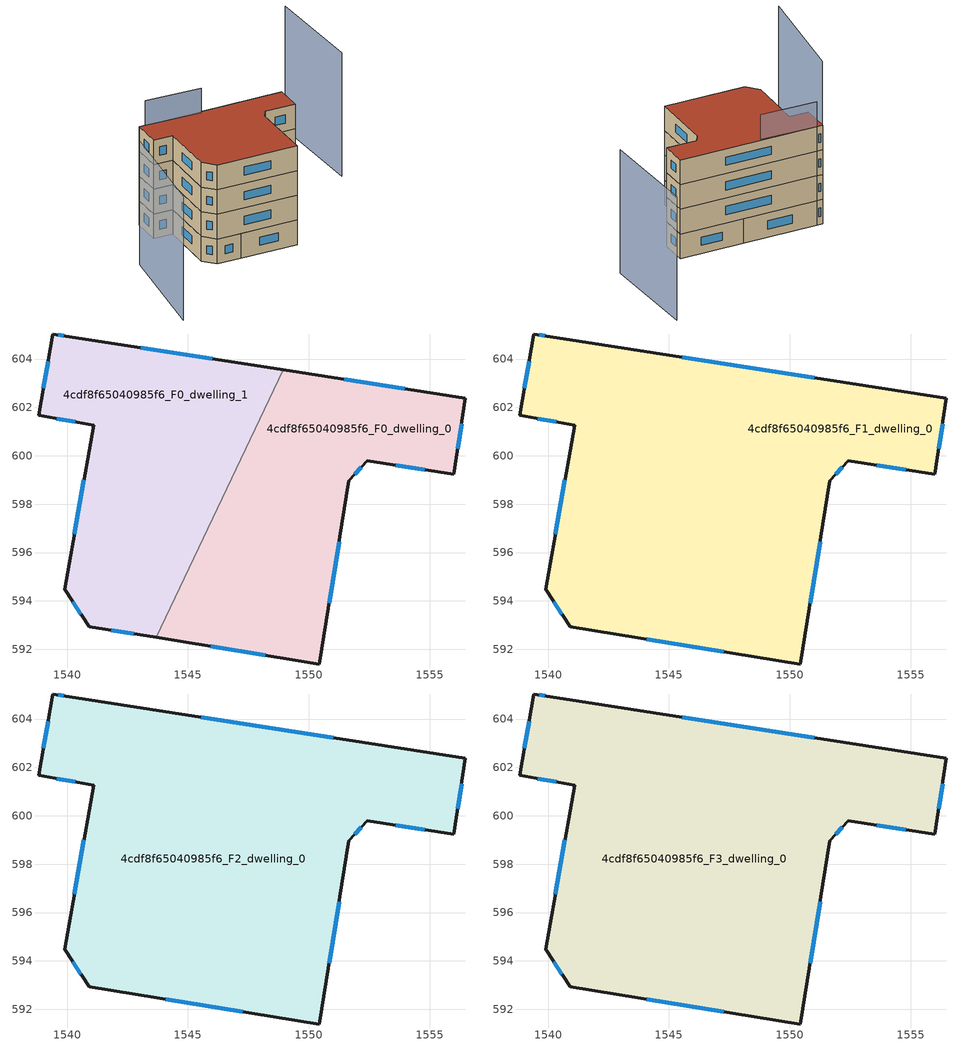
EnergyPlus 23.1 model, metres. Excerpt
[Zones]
4cdf8f65040985f6_F0_dwelling_0
 floor ground (EU_floor_Construction): 1556.48,602.38 1555.99,599.24 1552.41,599.8 1551.66,598.96 1550.44,591.39 1543.69,592.49 1548.95,603.55 z0
 wall outside (EU_wall_Construction): 1543.69,592.49 1550.44,591.39 1551.66,598.96 1552.41,599.8 1555.99,599.24 1556.48,602.38 1548.95,603.55 z0:3
 wall to 4cdf8f65040985f6_F0_dwelling_1 (EU_wall_Construction): 1548.95,603.55 1543.69,592.49 z0:3
 window (EU_Window_Construction): 1553.97,602.77 1551.46,603.16 / 1556.16,600.28 1556.32,601.33 / 1553.61,599.61 1554.8,599.42 / 1551.91,599.24 1552.16,599.52 / 1550.85,593.91 1551.26,596.43 / 1545.94,592.12 1548.19,591.75 z1:2
4cdf8f65040985f6_F0_dwelling_1
 floor ground (EU_floor_Construction): 1548.95,603.55 1543.69,592.49 1540.91,592.94 1539.9,594.49 1541.1,601.27 1538.82,601.67 1539.41,605.04 1540.1,604.93 z0
 wall outside (EU_wall_Construction): 1548.95,603.55 1540.1,604.93 1539.41,605.04 1538.82,601.67 1541.1,601.27 1539.9,594.49 1540.91,592.94 1543.69,592.49 z0:3
 window (EU_Window_Construction): 1540.7,599.01 1540.3,596.75 / 1539.58,601.53 1540.34,601.4 / 1539.22,603.91 1539.02,602.79 / 1539.87,604.96 1539.64,605 / 1546,604.01 1543.05,604.47 / 1541.84,592.79 1542.76,592.64 / 1540.24,593.97 1540.58,593.45 z1:2
4cdf8f65040985f6_F1_dwelling_0
 floor to 4cdf8f65040985f6_F0_dwelling_0 (EU_floor_Construction): 1556.48,602.38 1555.99,599.24 1552.41,599.8 1551.66,598.96 1550.44,591.39 1543.69,592.49 1548.95,603.55 z3
 floor to 4cdf8f65040985f6_F0_dwelling_1 (EU_floor_Construction): 1548.95,603.55 1543.69,592.49 1540.91,592.94 1539.9,594.49 1541.1,601.27 1538.82,601.67 1539.41,605.04 1540.1,604.93 z3
 wall outside (EU_wall_Construction): 1555.99,599.24 1556.48,602.38 1540.1,604.93 1539.41,605.04 1538.82,601.67 1541.1,601.27 1539.9,594.49 1540.91,592.94 1550.44,591.39 1551.66,598.96 1552.41,599.8 1555.99,599.24 z3:6
 window (EU_Window_Construction): 1556.16,600.28 1556.32,601.33 / 1553.61,599.61 1554.8,599.42 / 1551.91,599.24 1552.16,599.52 / 1550.85,593.91 1551.26,596.43 / 1544.09,592.42 1547.27,591.9 / 1540.24,593.97 1540.58,593.45 / 1540.7,599.01 1540.3,596.75 / 1539.58,601.53 1540.34,601.4 / 1539.22,603.91 1539.02,602.79 / 1539.87,604.96 1539.64,605 / 1551.02,603.23 1545.56,604.08 z4:5
4cdf8f65040985f6_F2_dwelling_0
 floor to 4cdf8f65040985f6_F1_dwelling_0 (EU_floor_Construction): 1556.48,602.38 1555.99,599.24 1552.41,599.8 1551.66,598.96 1550.44,591.39 1540.91,592.94 1539.9,594.49 1541.1,601.27 1538.82,601.67 1539.41,605.04 1540.1,604.93 z6
 wall outside (EU_wall_Construction): 1555.99,599.24 1556.48,602.38 1540.1,604.93 1539.41,605.04 1538.82,601.67 1541.1,601.27 1539.9,594.49 1540.91,592.94 1550.44,591.39 1551.66,598.96 1552.41,599.8 1555.99,599.24 z6:9
 window (EU_Window_Construction): 1556.16,600.28 1556.32,601.33 / 1553.61,599.61 1554.8,599.42 / 1551.91,599.24 1552.16,599.52 / 1550.85,593.91 1551.26,596.43 / 1544.09,592.42 1547.27,591.9 / 1540.24,593.97 1540.58,593.45 / 1540.7,599.01 1540.3,596.75 / 1539.58,601.53 1540.34,601.4 / 1539.22,603.91 1539.02,602.79 / 1539.87,604.96 1539.64,605 / 1551.02,603.23 1545.56,604.08 z7:8
4cdf8f65040985f6_F3_dwelling_0
 floor to 4cdf8f65040985f6_F2_dwelling_0 (EU_floor_Construction): 1556.48,602.38 1555.99,599.24 1552.41,599.8 1551.66,598.96 1550.44,591.39 1540.91,592.94 1539.9,594.49 1541.1,601.27 1538.82,601.67 1539.41,605.04 1540.1,604.93 z9
 wall outside (EU_wall_Construction): 1555.99,599.24 1556.48,602.38 1540.1,604.93 1539.41,605.04 1538.82,601.67 1541.1,601.27 1539.9,594.49 1540.91,592.94 1550.44,591.39 1551.66,598.96 1552.41,599.8 1555.99,599.24 z9:12
 window (EU_Window_Construction): 1556.16,600.28 1556.32,601.33 / 1553.61,599.61 1554.8,599.42 / 1551.91,599.24 1552.16,599.52 / 1550.85,593.91 1551.26,596.43 / 1544.09,592.42 1547.27,591.9 / 1540.24,593.97 1540.58,593.45 / 1540.7,599.01 1540.3,596.75 / 1539.58,601.53 1540.34,601.4 / 1539.22,603.91 1539.02,602.79 / 1539.87,604.96 1539.64,605 / 1551.02,603.23 1545.56,604.08 z10:11
 roof outside (EU_roof_Construction): 1550.44,591.39 1551.66,598.96 1552.41,599.8 1555.99,599.24 1556.48,602.38 1540.1,604.93 1539.41,605.04 1538.82,601.67 1541.1,601.27 1539.9,594.49 1540.91,592.94 z12
shading: 1534.09,597.75 1530.26,584.74 / 1563.63,601.18 1565.18,613.48 / 1546.68,603.67 1540.1,604.93 z0:15
[Building]
EU S2 Campaign: North Axis=0; Terrain=City; Solar Distribution=FullExterior
[Site:Location]
Bologna: Latitude=44.5; Longitude=11.25; Time Zone=1; Elevation=37
[SizingPeriod:WeatherFileDays]
AnnualSizingPeriod: Begin Month=1; Begin Day of Month=1; End Month=12; End Day of Month=31; Day of Week for Start Day=Monday; Use Weather File Daylight Saving Period=No; Use Weather File Rain and Snow Indicators=No
[MATERIAL]
EU_InternalMass_Material: Roughness=MediumRough; Thickness=0.1; Conductivity=1; Density=1800; Specific Heat=900; Thermal Absorptance=0.9; Solar Absorptance=0.7; Visible Absorptance=0.7
[MATERIAL:NOMASS] Roughness=MediumRough; Thermal Absorptance=0.9; Solar Absorptance=0.7; Visible Absorptance=0.7
Name | Thermal Resistance
EU_wall_NoMass | 0.937881
EU_roof_NoMass | 0.548572
EU_floor_NoMass | 0.71348
[WINDOWMATERIAL:SIMPLEGLAZINGSYSTEM]
EU_Window_SimpleGlazing: UFactor=4.25633; Solar Heat Gain Coefficient=0.85; Visible Transmittance=0.85
[CONSTRUCTION]
EU_wall_Construction: EU_wall_NoMass
EU_roof_Construction: EU_roof_NoMass
EU_floor_Construction: EU_floor_NoMass
EU_InternalMass_Construction: EU_InternalMass_Material
EU_Window_Construction: EU_Window_SimpleGlazing
[ZONE] Type=1; Multiplier=1; Ceiling Height=autocalculate; Floor Area=autocalculate; Part of Total Floor Area=Yes
Name | Volume
4cdf8f65040985f6_F0_dwelling_0 | 222.119
4cdf8f65040985f6_F1_dwelling_0 | 444.234
4cdf8f65040985f6_F2_dwelling_0; 4cdf8f65040985f6_F3_dwelling_0 | 444.243
4cdf8f65040985f6_F0_dwelling_1 | 222.116
[INTERNALMASS] Construction=EU_InternalMass_Construction
Name | Zone or ZoneList | Surface Area
4cdf8f65040985f6_F0_dwelling_0_EU_InternalMass | 4cdf8f65040985f6_F0_dwelling_0 | 74.0406
4cdf8f65040985f6_F0_dwelling_1_EU_InternalMass | 4cdf8f65040985f6_F0_dwelling_1 | 74.0379
4cdf8f65040985f6_F1_dwelling_0_EU_InternalMass | 4cdf8f65040985f6_F1_dwelling_0 | 148.081
4cdf8f65040985f6_F2_dwelling_0_EU_InternalMass | 4cdf8f65040985f6_F2_dwelling_0 | 148.081
4cdf8f65040985f6_F3_dwelling_0_EU_InternalMass | 4cdf8f65040985f6_F3_dwelling_0 | 148.081
[OTHEREQUIPMENT] Fuel Type=Electricity; Design Level Calculation Method=Watts/Area; Power per Zone Floor Area=1; Fraction Latent=0; Fraction Radiant=0; Fraction Lost=0; Carbon Dioxide Generation Rate=0; EndUse Subcategory=EU_Step8_InternalGains
Name | Zone or ZoneList or Space or SpaceList | Schedule
EU_Step8_InternalGain_4cdf8f65040985f6_F0_dwelling_0_f000 | 4cdf8f65040985f6_F0_dwelling_0 | EU_Step8_GainSchedule_4cdf8f65040985f6_F0_dwelling_0_f000
EU_Step8_InternalGain_4cdf8f65040985f6_F0_dwelling_1_f000 | 4cdf8f65040985f6_F0_dwelling_1 | EU_Step8_GainSchedule_4cdf8f65040985f6_F0_dwelling_1_f000
EU_Step8_InternalGain_4cdf8f65040985f6_F1_dwelling_0_f000 | 4cdf8f65040985f6_F1_dwelling_0 | EU_Step8_GainSchedule_4cdf8f65040985f6_F1_dwelling_0_f000
EU_Step8_InternalGain_4cdf8f65040985f6_F2_dwelling_0_f000 | 4cdf8f65040985f6_F2_dwelling_0 | EU_Step8_GainSchedule_4cdf8f65040985f6_F2_dwelling_0_f000
EU_Step8_InternalGain_4cdf8f65040985f6_F3_dwelling_0_f000 | 4cdf8f65040985f6_F3_dwelling_0 | EU_Step8_GainSchedule_4cdf8f65040985f6_F3_dwelling_0_f000
[ZONEVENTILATION:DESIGNFLOWRATE] Schedule=EU_AlwaysOn; Design Flow Rate Calculation Method=AirChanges/Hour; Air Changes per Hour=0.687892; Ventilation Type=Natural; Fan Pressure Rise=0; Fan Total Efficiency=1; Constant Term Coefficient=1; Temperature Term Coefficient=0; Velocity Term Coefficient=0; Velocity Squared Term Coefficient=0; Minimum Indoor Temperature=-100; Maximum Indoor Temperature=100; Delta Temperature=-100; Minimum Outdoor Temperature=-100; Maximum Outdoor Temperature=100; Maximum Wind Speed=40
Name | Zone or ZoneList or Space or SpaceList
EU_ConstantAir_4cdf8f65040985f6_F0_dwelling_0 | 4cdf8f65040985f6_F0_dwelling_0
EU_ConstantAir_4cdf8f65040985f6_F0_dwelling_1 | 4cdf8f65040985f6_F0_dwelling_1
EU_ConstantAir_4cdf8f65040985f6_F1_dwelling_0 | 4cdf8f65040985f6_F1_dwelling_0
EU_ConstantAir_4cdf8f65040985f6_F2_dwelling_0 | 4cdf8f65040985f6_F2_dwelling_0
EU_ConstantAir_4cdf8f65040985f6_F3_dwelling_0 | 4cdf8f65040985f6_F3_dwelling_0
[HVACTEMPLATE:THERMOSTAT] Constant Heating Setpoint=20; Constant Cooling Setpoint=50
EU_HeatOnly_4cdf8f65040985f6_F0_dwelling_0; EU_HeatOnly_4cdf8f65040985f6_F0_dwelling_1; EU_HeatOnly_4cdf8f65040985f6_F1_dwelling_0; EU_HeatOnly_4cdf8f65040985f6_F2_dwelling_0; EU_HeatOnly_4cdf8f65040985f6_F3_dwelling_0
[HVACTEMPLATE:ZONE:IDEALLOADSAIRSYSTEM] System Availability Schedule=EU_AlwaysOn; Maximum Heating Supply Air Temperature=50; Minimum Cooling Supply Air Temperature=13; Maximum Heating Supply Air Humidity Ratio=0.0156; Minimum Cooling Supply Air Humidity Ratio=0.0077; Heating Limit=NoLimit; Cooling Limit=NoLimit; Heating Availability Schedule=EU_AlwaysOn; Cooling Availability Schedule=EU_CoolingOff; Dehumidification Control Type=ConstantSensibleHeatRatio; Cooling Sensible Heat Ratio=0.7; Dehumidification Setpoint=60; Humidification Control Type=None; Humidification Setpoint=30; Outdoor Air Method=None; Outdoor Air Flow Rate per Person=0.00944; Outdoor Air Flow Rate per Zone Floor Area=0; Outdoor Air Flow Rate per Zone=0; Demand Controlled Ventilation Type=None; Outdoor Air Economizer Type=NoEconomizer; Heat Recovery Type=None; Sensible Heat Recovery Effectiveness=0.7; Latent Heat Recovery Effectiveness=0.65
Name | Template Thermostat
4cdf8f65040985f6_F0_dwelling_0 | EU_HeatOnly_4cdf8f65040985f6_F0_dwelling_0
4cdf8f65040985f6_F0_dwelling_1 | EU_HeatOnly_4cdf8f65040985f6_F0_dwelling_1
4cdf8f65040985f6_F1_dwelling_0 | EU_HeatOnly_4cdf8f65040985f6_F1_dwelling_0
4cdf8f65040985f6_F2_dwelling_0 | EU_HeatOnly_4cdf8f65040985f6_F2_dwelling_0
4cdf8f65040985f6_F3_dwelling_0 | EU_HeatOnly_4cdf8f65040985f6_F3_dwelling_0
[SIZING:ZONE] Zone Cooling Design Supply Air Temperature Input Method=SupplyAirTemperature; Zone Cooling Design Supply Air Temperature=13; Zone Heating Design Supply Air Temperature Input Method=SupplyAirTemperature; Zone Heating Design Supply Air Temperature=50; Zone Cooling Design Supply Air Humidity Ratio=0.008; Zone Heating Design Supply Air Humidity Ratio=0.008; Cooling Design Air Flow Method=DesignDay; Cooling Design Air Flow Rate=0; Cooling Minimum Air Flow per Zone Floor Area=0.000762; Cooling Minimum Air Flow=0; Cooling Minimum Air Flow Fraction=0.2; Heating Design Air Flow Method=DesignDay; Heating Design Air Flow Rate=0; Heating Maximum Air Flow per Zone Floor Area=0.002032; Heating Maximum Air Flow=0.141576; Heating Maximum Air Flow Fraction=0.3; Account for Dedicated Outdoor Air System=No; Dedicated Outdoor Air System Control Strategy=NeutralSupplyAir; Dedicated Outdoor Air Low Setpoint Temperature for Design=autosize; Dedicated Outdoor Air High Setpoint Temperature for Design=autosize; Zone Load Sizing Method=Sensible Load Only No Latent Load; Zone Latent Cooling Design Supply Air Humidity Ratio Input Method=HumidityRatioDifference; Zone Cooling Design Supply Air Humidity Ratio Difference=0.005; Zone Latent Heating Design Supply Air Humidity Ratio Input Method=HumidityRatioDifference; Zone Humidification Design Supply Air Humidity Ratio Difference=0.005
4cdf8f65040985f6_F0_dwelling_0; 4cdf8f65040985f6_F0_dwelling_1; 4cdf8f65040985f6_F1_dwelling_0; 4cdf8f65040985f6_F2_dwelling_0; 4cdf8f65040985f6_F3_dwelling_0
[SCHEDULE:CONSTANT]
Name | Hourly Value
EU_AlwaysOn | 1
EU_CoolingOff | 0
[SCHEDULE:FILE] Column Number=1; Rows to Skip at Top=0; Number of Hours of Data=8760; Column Separator=Comma; Interpolate to Timestep=No; Minutes per Item=60; Adjust Schedule for Daylight Savings=Yes
Name | File
EU_Step8_GainSchedule_4cdf8f65040985f6_F0_dwelling_0_f000 | ../../schedules/4cdf8f65040985f6/4cdf8f65040985f6_F0_dwelling_0_f000_gain.csv
EU_Step8_GainSchedule_4cdf8f65040985f6_F0_dwelling_1_f000 | ../../schedules/4cdf8f65040985f6/4cdf8f65040985f6_F0_dwelling_1_f000_gain.csv
EU_Step8_GainSchedule_4cdf8f65040985f6_F1_dwelling_0_f000 | ../../schedules/4cdf8f65040985f6/4cdf8f65040985f6_F1_dwelling_0_f000_gain.csv
EU_Step8_GainSchedule_4cdf8f65040985f6_F2_dwelling_0_f000 | ../../schedules/4cdf8f65040985f6/4cdf8f65040985f6_F2_dwelling_0_f000_gain.csv
EU_Step8_GainSchedule_4cdf8f65040985f6_F3_dwelling_0_f000 | ../../schedules/4cdf8f65040985f6/4cdf8f65040985f6_F3_dwelling_0_f000_gain.csv
